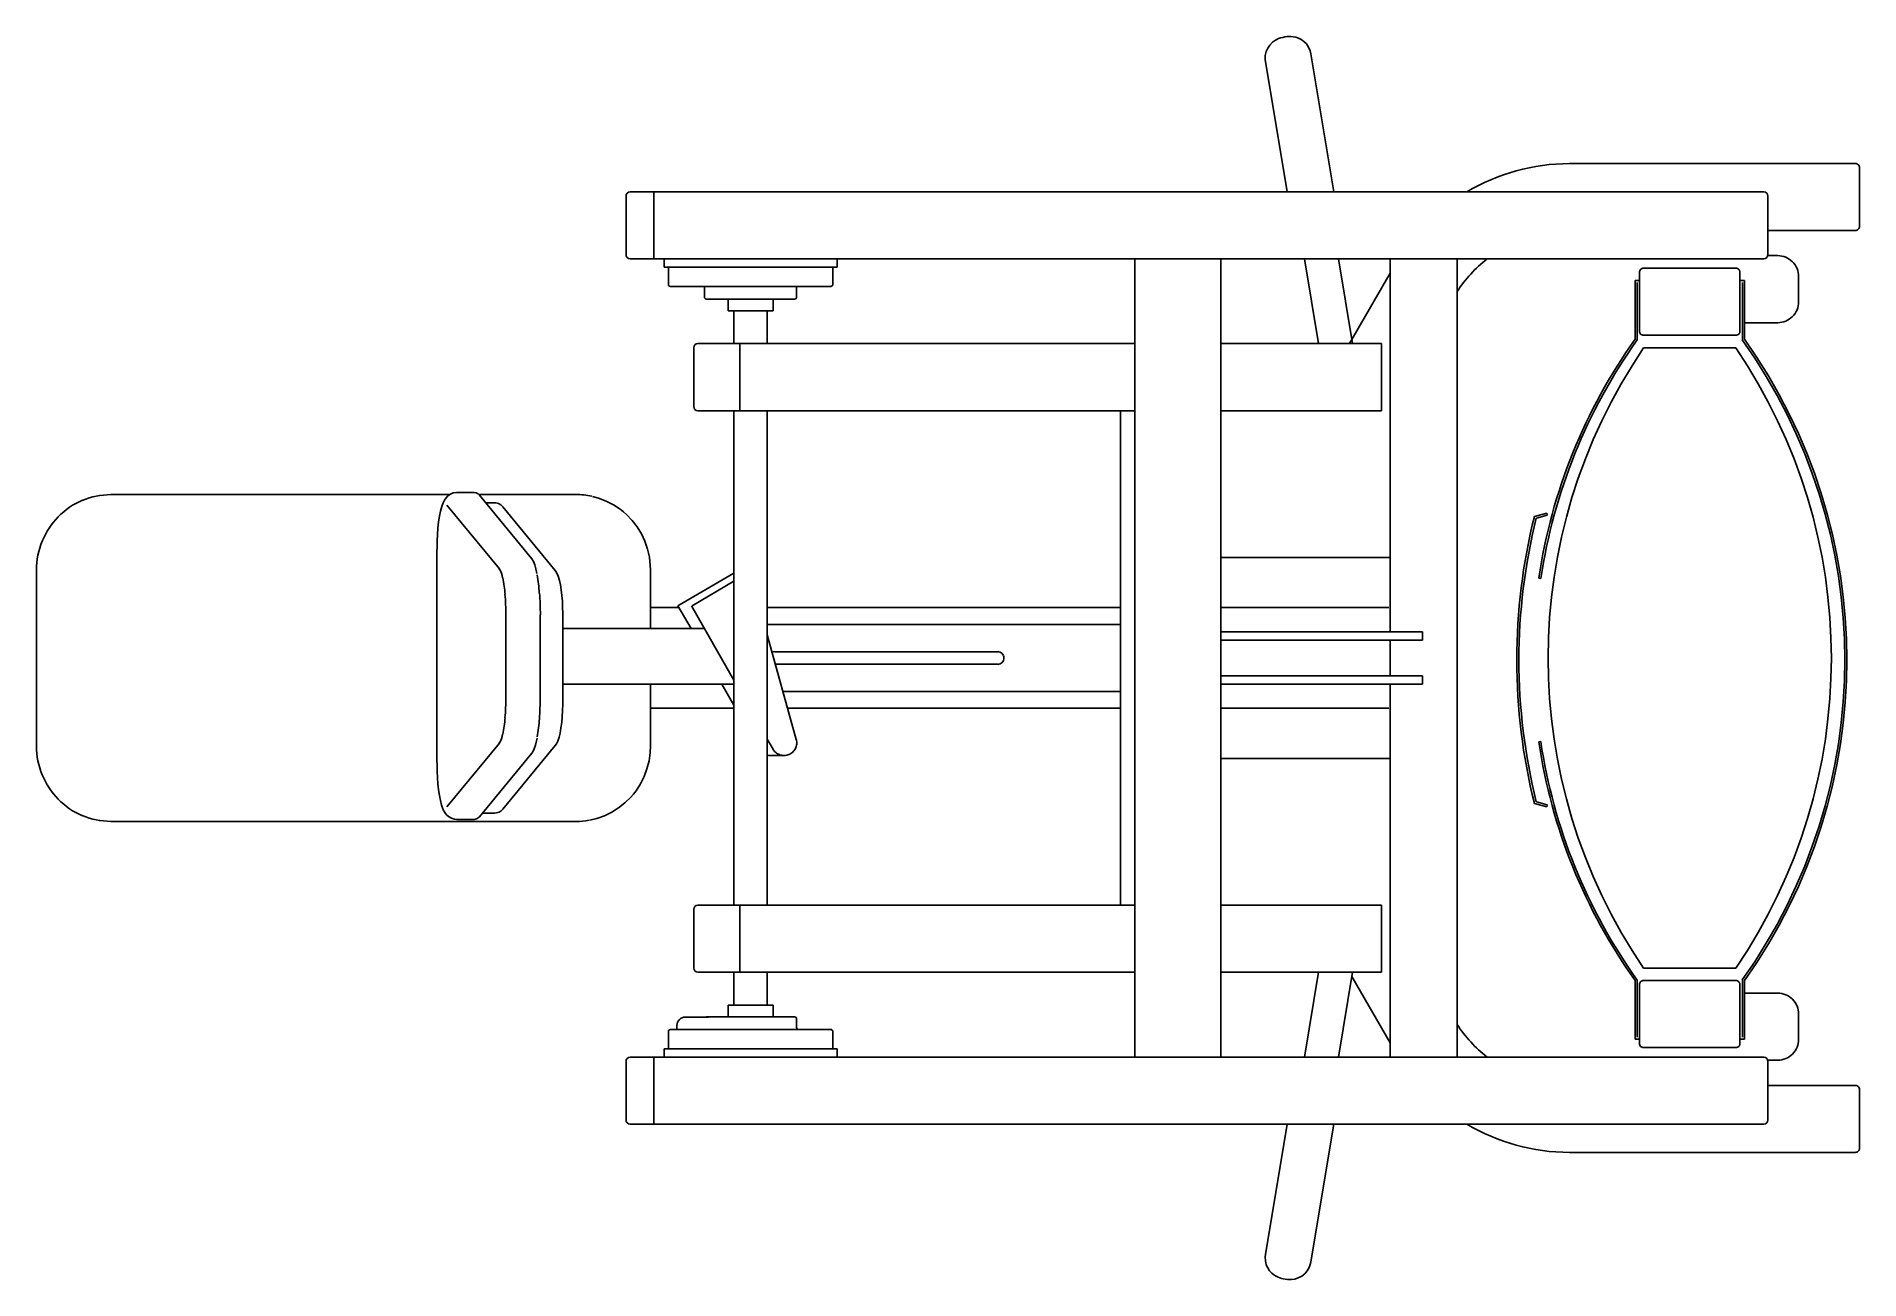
# Model space of a CAD drawing. Header units: millimetres. Extents: x 1376.73 to 1377.82, y 2696.45 to 2697.19.
import ezdxf

# ---------------------------------------------------------------- set-up
doc = ezdxf.new("R2010")
doc.units = ezdxf.units.MM
doc.header["$LTSCALE"] = 10
doc.layers.add('Equipam_fitness', color=1, linetype='Continuous')

msp = doc.modelspace()

# ---------------------------------------------------------------- linework, layer by layer
at = {"layer": 'Equipam_fitness'}
for p, q in [((1377.4694, 2697.1823), (1377.4684, 2697.1802)), ((1377.4706, 2697.1841), (1377.4694, 2697.1823)), ((1377.4722, 2697.1858), (1377.4706, 2697.1841)), ((1377.4739, 2697.1871), (1377.4722, 2697.1858)), ((1377.4757, 2697.188), (1377.4739, 2697.1871)), ((1377.4769, 2697.1884), (1377.4757, 2697.188)), ((1377.4783, 2697.1887), (1377.4769, 2697.1884)), ((1377.4796, 2697.189), (1377.4783, 2697.1887)), ((1377.481, 2697.1892), (1377.4796, 2697.189)), ((1377.482, 2697.1893), (1377.481, 2697.1892)), ((1377.4822, 2697.1893), (1377.482, 2697.1893)), ((1377.4833, 2697.1893), (1377.4822, 2697.1893)), ((1377.4846, 2697.1891), (1377.4833, 2697.1893)), ((1377.4861, 2697.1888), (1377.4846, 2697.1891)), ((1377.4877, 2697.1883), (1377.4861, 2697.1888)), ((1377.4893, 2697.1874), (1377.4877, 2697.1883)), ((1377.4909, 2697.1863), (1377.4893, 2697.1874)), ((1377.4924, 2697.1848), (1377.4909, 2697.1863)), ((1377.4937, 2697.1829), (1377.4924, 2697.1848)), ((1377.4947, 2697.1807), (1377.4937, 2697.1829)), ((1377.4684, 2697.1802), (1377.4679, 2697.1779)), ((1377.4679, 2697.1779), (1377.4679, 2697.1754)), ((1377.4679, 2697.1754), (1377.468, 2697.1743)), ((1377.468, 2697.1743), (1377.4809, 2697.0966)), ((1377.4951, 2697.1788), (1377.4947, 2697.1807)), ((1377.5088, 2697.0966), (1377.4951, 2697.1788)), ((1377.6494, 2697.1135), (1377.8199, 2697.1135)), ((1377.8224, 2697.111), (1377.8224, 2697.076)), ((1377.089, 2697.0966), (1377.101, 2697.0966)), ((1377.101, 2697.0966), (1377.1022, 2697.0966)), ((1377.1022, 2697.0966), (1377.101, 2697.0966)), ((1377.1031, 2697.0966), (1377.1022, 2697.0966)), ((1377.1031, 2697.0966), (1377.765, 2697.0966)), ((1377.1031, 2697.0566), (1377.1031, 2697.0966)), ((1377.765, 2697.0966), (1377.7653, 2697.0966)), ((1377.0865, 2697.0941), (1377.0865, 2697.0591)), ((1377.7678, 2697.0591), (1377.7678, 2697.0941)), ((1377.7911, 2697.0735), (1377.7678, 2697.0735)), ((1377.8199, 2697.0735), (1377.7678, 2697.0735)), ((1377.101, 2697.0566), (1377.089, 2697.0566)), ((1377.1022, 2697.0566), (1377.101, 2697.0566)), ((1377.101, 2697.0566), (1377.1022, 2697.0566)), ((1377.1022, 2697.0566), (1377.1031, 2697.0566)), ((1377.1031, 2697.0566), (1377.765, 2697.0566)), ((1377.1093, 2697.0566), (1377.1093, 2697.0516)), ((1377.2124, 2697.0516), (1377.2124, 2697.0566)), ((1377.3901, 2697.0566), (1377.3901, 2696.5803)), ((1377.4038, 2697.0566), (1377.4414, 2697.0566)), ((1377.4414, 2697.0566), (1377.4414, 2696.5803)), ((1377.4913, 2697.0566), (1377.4997, 2697.006)), ((1377.52, 2697.006), (1377.5116, 2697.0566)), ((1377.5424, 2697.0566), (1377.5424, 2696.8341)), ((1377.5824, 2697.0566), (1377.5824, 2696.5803)), ((1377.7653, 2697.0566), (1377.765, 2697.0566)), ((1377.7736, 2697.0585), (1377.7677, 2697.0585)), ((1377.1093, 2697.0516), (1377.1185, 2697.0516)), ((1377.1118, 2697.0516), (1377.1118, 2697.0413)), ((1377.1185, 2697.0516), (1377.2107, 2697.0516)), ((1377.2099, 2697.0413), (1377.2099, 2697.0516)), ((1377.2107, 2697.0516), (1377.2124, 2697.0516)), ((1377.5424, 2697.0481), (1377.5181, 2697.006)), ((1377.6885, 2697.0436), (1377.6911, 2697.0436)), ((1377.6885, 2697.0086), (1377.6885, 2697.0436)), ((1377.6898, 2697.0424), (1377.6898, 2697.0082)), ((1377.6911, 2697.0135), (1377.6911, 2697.0485)), ((1377.6936, 2697.051), (1377.7486, 2697.051)), ((1377.7511, 2697.0485), (1377.7511, 2697.0135)), ((1377.7511, 2697.0436), (1377.7537, 2697.0436)), ((1377.7525, 2697.0424), (1377.7525, 2697.0082)), ((1377.7537, 2697.0436), (1377.7537, 2697.0086)), ((1377.7861, 2697.031), (1377.7861, 2697.046)), ((1377.113, 2697.0401), (1377.2087, 2697.0401)), ((1377.1334, 2697.0401), (1377.1334, 2697.0333)), ((1377.1345, 2697.0326), (1377.1871, 2697.0326)), ((1377.1475, 2697.0326), (1377.1475, 2697.0256)), ((1377.1742, 2697.0256), (1377.1742, 2697.0326)), ((1377.1883, 2697.0338), (1377.1883, 2697.0401)), ((1377.1475, 2697.0256), (1377.1742, 2697.0256)), ((1377.1508, 2697.0256), (1377.1508, 2697.006)), ((1377.1708, 2697.006), (1377.1708, 2697.0256)), ((1377.7486, 2697.011), (1377.6936, 2697.011)), ((1377.7511, 2697.0185), (1377.7511, 2697.0185)), ((1377.7537, 2697.0185), (1377.7736, 2697.0185)), ((1377.1269, 2697.0035), (1377.1269, 2696.9685)), ((1377.1294, 2697.006), (1377.1519, 2697.006)), ((1377.1519, 2697.006), (1377.1529, 2697.006)), ((1377.1529, 2697.006), (1377.1519, 2697.006)), ((1377.1545, 2697.006), (1377.1529, 2697.006)), ((1377.1545, 2697.006), (1377.1545, 2696.966)), ((1377.1545, 2696.966), (1377.1545, 2697.006)), ((1377.3901, 2697.006), (1377.1545, 2697.006)), ((1377.4414, 2697.006), (1377.4761, 2697.006)), ((1377.5373, 2697.006), (1377.4414, 2697.006)), ((1377.5373, 2696.966), (1377.5373, 2697.006)), ((1377.7486, 2697.0035), (1377.6936, 2697.0035)), ((1377.1519, 2696.966), (1377.1294, 2696.966)), ((1377.1508, 2696.966), (1377.1508, 2696.671)), ((1377.1529, 2696.966), (1377.1519, 2696.966)), ((1377.1519, 2696.966), (1377.1529, 2696.966)), ((1377.1529, 2696.966), (1377.1545, 2696.966)), ((1377.3901, 2696.966), (1377.1545, 2696.966)), ((1377.1708, 2696.671), (1377.1708, 2696.966)), ((1377.3816, 2696.966), (1377.3816, 2696.671)), ((1377.4414, 2696.966), (1377.5373, 2696.966)), ((1376.7791, 2696.916), (1376.781, 2696.916)), ((1376.781, 2696.916), (1376.9814, 2696.916)), ((1376.9774, 2696.9111), (1376.9766, 2696.9088)), ((1376.9783, 2696.9127), (1376.9774, 2696.9111)), ((1376.9792, 2696.914), (1376.9783, 2696.9127)), ((1376.9803, 2696.9152), (1376.9792, 2696.914)), ((1376.9817, 2696.9161), (1376.9803, 2696.9152)), ((1376.9833, 2696.9169), (1376.9817, 2696.9161)), ((1376.9853, 2696.9172), (1376.9833, 2696.9169)), ((1376.9856, 2696.9172), (1376.9853, 2696.9172)), ((1376.9959, 2696.9172), (1376.9856, 2696.9172)), ((1376.996, 2696.9172), (1376.9958, 2696.9172)), ((1376.9972, 2696.9169), (1376.996, 2696.9172)), ((1376.9983, 2696.9163), (1376.9972, 2696.9169)), ((1376.999, 2696.9156), (1376.9983, 2696.9163)), ((1376.9987, 2696.916), (1377.0567, 2696.916)), ((1377.0303, 2696.8776), (1376.999, 2696.9156)), ((1377.0083, 2696.911), (1377.0028, 2696.911)), ((1377.0089, 2696.911), (1377.0082, 2696.911)), ((1377.0105, 2696.9106), (1377.0089, 2696.911)), ((1377.0119, 2696.9098), (1377.0105, 2696.9106)), ((1377.0701, 2696.9138), (1377.0665, 2696.9149)), ((1377.0747, 2696.9121), (1377.0701, 2696.9138)), ((1377.079, 2696.9099), (1377.0747, 2696.9121)), ((1376.9747, 2696.8996), (1376.9743, 2696.896)), ((1376.9753, 2696.9031), (1376.9747, 2696.8996)), ((1376.9758, 2696.906), (1376.9753, 2696.9031)), ((1376.9766, 2696.9088), (1376.9758, 2696.906)), ((1377.011, 2696.8716), (1376.9797, 2696.9096)), ((1377.013, 2696.9086), (1377.0119, 2696.9098)), ((1377.0443, 2696.8707), (1377.013, 2696.9086)), ((1377.083, 2696.9072), (1377.079, 2696.9099)), ((1377.0851, 2696.9056), (1377.083, 2696.9072)), ((1377.0868, 2696.9041), (1377.0851, 2696.9056)), ((1377.0902, 2696.9005), (1377.0868, 2696.9041)), ((1377.0932, 2696.8967), (1377.0902, 2696.9005)), ((1377.6285, 2696.9029), (1377.6358, 2696.9049)), ((1377.6361, 2696.9036), (1377.6296, 2696.9019)), ((1377.6358, 2696.9049), (1377.6361, 2696.9036)), ((1376.9741, 2696.8922), (1376.9739, 2696.8883)), ((1376.9743, 2696.896), (1376.9741, 2696.8922)), ((1377.0957, 2696.8925), (1377.0932, 2696.8967)), ((1377.0978, 2696.8881), (1377.0957, 2696.8925)), ((1376.9738, 2696.8843), (1376.9737, 2696.8822)), ((1376.9737, 2696.8822), (1376.9737, 2696.7571)), ((1376.9739, 2696.8883), (1376.9738, 2696.8843)), ((1377.0994, 2696.8834), (1377.0978, 2696.8881)), ((1377.1005, 2696.8786), (1377.0994, 2696.8834)), ((1377.101, 2696.8737), (1377.1005, 2696.8786)), ((1377.4414, 2696.8785), (1377.5424, 2696.8785)), ((1376.7348, 2696.871), (1376.7348, 2696.871)), ((1376.7348, 2696.871), (1376.7348, 2696.766)), ((1377.0313, 2696.876), (1377.0303, 2696.8776)), ((1377.0321, 2696.874), (1377.0313, 2696.876)), ((1377.0328, 2696.8716), (1377.0321, 2696.874)), ((1377.0334, 2696.8689), (1377.0328, 2696.8716)), ((1377.0334, 2696.8688), (1377.0334, 2696.8689)), ((1377.0451, 2696.8695), (1377.0443, 2696.8707)), ((1377.0461, 2696.8672), (1377.0451, 2696.8695)), ((1377.0468, 2696.8647), (1377.0461, 2696.8672)), ((1377.1011, 2696.871), (1377.101, 2696.8737)), ((1377.1011, 2696.836), (1377.1011, 2696.871)), ((1377.1508, 2696.8691), (1377.1175, 2696.8496)), ((1377.0474, 2696.8621), (1377.0468, 2696.8647)), ((1377.0479, 2696.8591), (1377.0474, 2696.8621)), ((1377.0483, 2696.8558), (1377.0479, 2696.8591)), ((1377.1508, 2696.8642), (1377.126, 2696.8496)), ((1377.6323, 2696.8659), (1377.631, 2696.8661)), ((1377.0486, 2696.8524), (1377.0483, 2696.8558)), ((1377.0487, 2696.8487), (1377.0486, 2696.8524)), ((1377.0488, 2696.845), (1377.0487, 2696.8487)), ((1377.1011, 2696.8485), (1377.1178, 2696.8485)), ((1377.1253, 2696.836), (1377.1175, 2696.8496)), ((1377.1508, 2696.8052), (1377.1256, 2696.8496)), ((1377.1708, 2696.8485), (1377.3816, 2696.8485)), ((1377.3816, 2696.8485), (1377.38, 2696.8485)), ((1377.4414, 2696.8485), (1377.5417, 2696.8485)), ((1377.515, 2696.8485), (1377.4414, 2696.8485)), ((1377.525, 2696.8485), (1377.515, 2696.8485)), ((1377.0148, 2696.7951), (1377.0148, 2696.8442)), ((1377.0353, 2696.7951), (1377.0353, 2696.8442)), ((1377.0489, 2696.843), (1377.0488, 2696.845)), ((1377.0489, 2696.7939), (1377.0489, 2696.843)), ((1377.0489, 2696.836), (1377.05, 2696.836)), ((1377.05, 2696.836), (1377.1333, 2696.836)), ((1377.3816, 2696.8385), (1377.1708, 2696.8385)), ((1377.1708, 2696.8322), (1377.1881, 2696.7699)), ((1377.4414, 2696.8341), (1377.4422, 2696.8341)), ((1377.4414, 2696.8291), (1377.5617, 2696.8291)), ((1377.5617, 2696.8341), (1377.4422, 2696.8341)), ((1377.5424, 2696.8291), (1377.5424, 2696.8078)), ((1377.5617, 2696.8291), (1377.5617, 2696.8341)), ((1377.3083, 2696.8222), (1377.1753, 2696.8222)), ((1377.1757, 2696.8147), (1377.3083, 2696.8147)), ((1377.0489, 2696.8028), (1377.1508, 2696.8028)), ((1377.1011, 2696.766), (1377.1011, 2696.8028)), ((1377.1508, 2696.7903), (1377.1437, 2696.8028)), ((1377.5617, 2696.8078), (1377.4414, 2696.8078)), ((1377.4414, 2696.8028), (1377.5617, 2696.8028)), ((1377.5424, 2696.8028), (1377.5424, 2696.5803)), ((1377.5617, 2696.8028), (1377.5617, 2696.8078)), ((1377.0487, 2696.7871), (1377.0488, 2696.7908)), ((1377.0488, 2696.7908), (1377.0489, 2696.7939)), ((1377.3816, 2696.7985), (1377.1802, 2696.7985)), ((1377.0477, 2696.7767), (1377.0482, 2696.78)), ((1377.0482, 2696.78), (1377.0485, 2696.7834)), ((1377.0485, 2696.7834), (1377.0487, 2696.7871)), ((1377.1011, 2696.7885), (1377.1508, 2696.7885)), ((1377.183, 2696.7885), (1377.3816, 2696.7885)), ((1377.4414, 2696.7885), (1377.515, 2696.7885)), ((1377.515, 2696.7885), (1377.4414, 2696.7885)), ((1377.515, 2696.7885), (1377.5417, 2696.7885)), ((1377.0325, 2696.7664), (1377.0332, 2696.7691)), ((1377.0332, 2696.7691), (1377.0335, 2696.7707)), ((1377.0458, 2696.7689), (1377.0466, 2696.7712)), ((1377.0466, 2696.7712), (1377.0472, 2696.7737)), ((1377.0472, 2696.7737), (1377.0477, 2696.7767)), ((1377.1742, 2696.7641), (1377.1708, 2696.77)), ((1376.9797, 2696.7297), (1377.011, 2696.7677)), ((1376.999, 2696.7237), (1377.0303, 2696.7617)), ((1377.013, 2696.7283), (1377.0443, 2696.7662)), ((1377.0303, 2696.7617), (1377.0309, 2696.7625)), ((1377.0309, 2696.7625), (1377.0318, 2696.7643)), ((1377.0318, 2696.7643), (1377.0325, 2696.7664)), ((1377.0443, 2696.7662), (1377.045, 2696.7673)), ((1377.045, 2696.7673), (1377.0458, 2696.7689)), ((1377.1003, 2696.7571), (1377.101, 2696.7619)), ((1377.101, 2696.7619), (1377.1011, 2696.766)), ((1377.1721, 2696.7603), (1377.1726, 2696.7603)), ((1377.1726, 2696.7603), (1377.1806, 2696.7603)), ((1377.1806, 2696.7603), (1377.181, 2696.7603)), ((1377.5424, 2696.7585), (1377.4414, 2696.7585)), ((1377.6323, 2696.7686), (1377.631, 2696.7685)), ((1376.9737, 2696.7571), (1376.9738, 2696.7549)), ((1376.9738, 2696.7549), (1376.9739, 2696.7509)), ((1376.9739, 2696.7509), (1376.9741, 2696.747)), ((1377.0951, 2696.7433), (1377.0973, 2696.7477)), ((1377.0973, 2696.7477), (1377.099, 2696.7523)), ((1377.099, 2696.7523), (1377.1003, 2696.7571)), ((1376.9741, 2696.747), (1376.9743, 2696.7433)), ((1376.9743, 2696.7433), (1376.9747, 2696.7398)), ((1376.9747, 2696.7398), (1376.9752, 2696.7365)), ((1376.9752, 2696.7365), (1376.9758, 2696.7334)), ((1377.0894, 2696.7355), (1377.091, 2696.7373)), ((1377.091, 2696.7373), (1377.0925, 2696.7392)), ((1377.0925, 2696.7392), (1377.0951, 2696.7433)), ((1376.9758, 2696.7334), (1376.9765, 2696.7306)), ((1376.9765, 2696.7306), (1376.9775, 2696.7279)), ((1376.9775, 2696.7279), (1376.9784, 2696.7263)), ((1376.9784, 2696.7263), (1376.9794, 2696.7249)), ((1377.0009, 2696.7259), (1377.0083, 2696.7259)), ((1377.0083, 2696.7259), (1377.0093, 2696.726)), ((1377.0093, 2696.726), (1377.0109, 2696.7265)), ((1377.0109, 2696.7265), (1377.0121, 2696.7273)), ((1377.0121, 2696.7273), (1377.013, 2696.7283)), ((1377.0736, 2696.7243), (1377.078, 2696.7264)), ((1377.078, 2696.7264), (1377.0821, 2696.729)), ((1377.0821, 2696.729), (1377.0859, 2696.732)), ((1377.0859, 2696.732), (1377.0894, 2696.7355)), ((1377.6358, 2696.7297), (1377.6285, 2696.7317)), ((1377.6296, 2696.7327), (1377.6361, 2696.7309)), ((1377.6361, 2696.7309), (1377.6358, 2696.7297)), ((1376.781, 2696.721), (1376.7791, 2696.721)), ((1377.0567, 2696.721), (1376.781, 2696.721)), ((1376.9794, 2696.7249), (1376.9807, 2696.7238)), ((1376.9807, 2696.7238), (1376.9823, 2696.7228)), ((1376.9823, 2696.7228), (1376.9841, 2696.7222)), ((1376.9841, 2696.7222), (1376.9856, 2696.7221)), ((1376.9856, 2696.7221), (1376.9959, 2696.7221)), ((1376.9959, 2696.7221), (1376.9961, 2696.7221)), ((1376.9961, 2696.7221), (1376.9974, 2696.7224)), ((1376.9974, 2696.7224), (1376.9984, 2696.723)), ((1376.9984, 2696.723), (1376.999, 2696.7237)), ((1377.0649, 2696.7217), (1377.069, 2696.7227)), ((1377.069, 2696.7227), (1377.0736, 2696.7243)), ((1377.1269, 2696.6685), (1377.1269, 2696.6335)), ((1377.1294, 2696.671), (1377.1519, 2696.671)), ((1377.1519, 2696.671), (1377.1529, 2696.671)), ((1377.1529, 2696.671), (1377.1519, 2696.671)), ((1377.1545, 2696.671), (1377.1529, 2696.671)), ((1377.1545, 2696.631), (1377.1545, 2696.671)), ((1377.1545, 2696.671), (1377.1545, 2696.631)), ((1377.3901, 2696.671), (1377.1545, 2696.671)), ((1377.5373, 2696.671), (1377.4414, 2696.671)), ((1377.5373, 2696.631), (1377.5373, 2696.671)), ((1377.1519, 2696.631), (1377.1294, 2696.631)), ((1377.1508, 2696.631), (1377.1508, 2696.6113)), ((1377.1529, 2696.631), (1377.1519, 2696.631)), ((1377.1519, 2696.631), (1377.1529, 2696.631)), ((1377.1529, 2696.631), (1377.1545, 2696.631)), ((1377.3901, 2696.631), (1377.1545, 2696.631)), ((1377.1708, 2696.6113), (1377.1708, 2696.631)), ((1377.4761, 2696.631), (1377.4414, 2696.631)), ((1377.4414, 2696.631), (1377.5373, 2696.631)), ((1377.4997, 2696.631), (1377.4913, 2696.5803)), ((1377.5116, 2696.5803), (1377.52, 2696.631)), ((1377.5424, 2696.5888), (1377.5195, 2696.6284)), ((1377.6936, 2696.6335), (1377.7486, 2696.6335)), ((1377.6885, 2696.626), (1377.6885, 2696.591)), ((1377.6898, 2696.5922), (1377.6898, 2696.6264)), ((1377.6911, 2696.5885), (1377.6911, 2696.6235)), ((1377.6936, 2696.626), (1377.7486, 2696.626)), ((1377.7511, 2696.6235), (1377.7511, 2696.5885)), ((1377.7525, 2696.6264), (1377.7525, 2696.5922)), ((1377.7537, 2696.626), (1377.7537, 2696.591)), ((1377.7736, 2696.6185), (1377.7537, 2696.6185)), ((1377.1742, 2696.6113), (1377.1475, 2696.6113)), ((1377.1475, 2696.6113), (1377.1475, 2696.6043)), ((1377.1742, 2696.6043), (1377.1742, 2696.6113)), ((1377.7861, 2696.591), (1377.7861, 2696.606)), ((1377.1118, 2696.5956), (1377.1118, 2696.5853)), ((1377.2083, 2696.5968), (1377.113, 2696.5968)), ((1377.1169, 2696.5992), (1377.1169, 2696.5968)), ((1377.1219, 2696.6042), (1377.1357, 2696.6042)), ((1377.1871, 2696.6043), (1377.1345, 2696.6043)), ((1377.1883, 2696.598), (1377.1883, 2696.6031)), ((1377.2083, 2696.5968), (1377.2093, 2696.5968)), ((1377.2093, 2696.5968), (1377.2093, 2696.5968)), ((1377.2099, 2696.5853), (1377.2099, 2696.5956)), ((1377.1093, 2696.5853), (1377.1185, 2696.5853)), ((1377.1093, 2696.5853), (1377.1093, 2696.5803)), ((1377.1185, 2696.5853), (1377.2107, 2696.5853)), ((1377.2107, 2696.5853), (1377.2124, 2696.5853)), ((1377.2124, 2696.5803), (1377.2124, 2696.5853)), ((1377.6885, 2696.591), (1377.6911, 2696.591)), ((1377.7486, 2696.586), (1377.6936, 2696.586)), ((1377.7537, 2696.591), (1377.7511, 2696.591)), ((1377.0865, 2696.5778), (1377.0865, 2696.5428)), ((1377.1329, 2696.5803), (1377.089, 2696.5803)), ((1377.1031, 2696.5778), (1377.1031, 2696.5803)), ((1377.1031, 2696.5428), (1377.1031, 2696.5778)), ((1377.1031, 2696.5778), (1377.1031, 2696.5403)), ((1377.1329, 2696.5803), (1377.2024, 2696.5803)), ((1377.2024, 2696.5803), (1377.4038, 2696.5803)), ((1377.4038, 2696.5803), (1377.4414, 2696.5803)), ((1377.4038, 2696.5803), (1377.4414, 2696.5803)), ((1377.4414, 2696.5803), (1377.765, 2696.5803)), ((1377.765, 2696.5803), (1377.7653, 2696.5803)), ((1377.7677, 2696.5785), (1377.7736, 2696.5785)), ((1377.7678, 2696.5428), (1377.7678, 2696.5778)), ((1377.7911, 2696.5635), (1377.7678, 2696.5635)), ((1377.7678, 2696.5635), (1377.8199, 2696.5635)), ((1377.8224, 2696.561), (1377.8224, 2696.526)), ((1377.101, 2696.5403), (1377.089, 2696.5403)), ((1377.1022, 2696.5403), (1377.101, 2696.5403)), ((1377.101, 2696.5403), (1377.1022, 2696.5403)), ((1377.1022, 2696.5403), (1377.1031, 2696.5403)), ((1377.1031, 2696.5403), (1377.765, 2696.5403)), ((1377.4809, 2696.5403), (1377.468, 2696.4626)), ((1377.4951, 2696.4581), (1377.5088, 2696.5403)), ((1377.7653, 2696.5403), (1377.765, 2696.5403)), ((1377.8199, 2696.5235), (1377.6494, 2696.5235)), ((1377.468, 2696.4626), (1377.4678, 2696.4612)), ((1377.4678, 2696.4612), (1377.468, 2696.4588)), ((1377.468, 2696.4588), (1377.4685, 2696.4565)), ((1377.4685, 2696.4565), (1377.4694, 2696.4546)), ((1377.4694, 2696.4546), (1377.4705, 2696.4529)), ((1377.4929, 2696.4528), (1377.4941, 2696.4549)), ((1377.4941, 2696.4549), (1377.4949, 2696.4572)), ((1377.4949, 2696.4572), (1377.4951, 2696.4581)), ((1377.4705, 2696.4529), (1377.4717, 2696.4515)), ((1377.4717, 2696.4515), (1377.473, 2696.4504)), ((1377.473, 2696.4504), (1377.4743, 2696.4496)), ((1377.4743, 2696.4496), (1377.4755, 2696.449)), ((1377.4755, 2696.449), (1377.4766, 2696.4486)), ((1377.4766, 2696.4486), (1377.4776, 2696.4483)), ((1377.4776, 2696.4483), (1377.4786, 2696.4481)), ((1377.4786, 2696.4481), (1377.4798, 2696.4479)), ((1377.4798, 2696.4479), (1377.4812, 2696.4477)), ((1377.4812, 2696.4477), (1377.4823, 2696.4476)), ((1377.4823, 2696.4476), (1377.4836, 2696.4477)), ((1377.4836, 2696.4477), (1377.4856, 2696.4479)), ((1377.4856, 2696.4479), (1377.4876, 2696.4486)), ((1377.4876, 2696.4486), (1377.4897, 2696.4497)), ((1377.4897, 2696.4497), (1377.4914, 2696.451)), ((1377.4914, 2696.451), (1377.4929, 2696.4528))]:
    msp.add_line(p, q, dxfattribs=at)
for centre, radius, start, end in [((1377.6494, 2696.9934), 0.12, 90.0001, 120.7534), ((1377.8199, 2697.111), 0.0025, 359.9925, 90.0107), ((1377.089, 2697.0941), 0.0025, 90.0026, 179.9974), ((1377.7653, 2697.0941), 0.0025, 0.0026, 89.9974), ((1377.8199, 2697.076), 0.0025, 269.9893, 0.0075), ((1377.089, 2697.0591), 0.0025, 180.0026, 269.9974), ((1377.6494, 2696.9934), 0.08, 127.9021, 146.9163), ((1377.7653, 2697.0591), 0.0025, 270.0026, 359.9974), ((1377.7736, 2697.046), 0.0125, 359.9999, 90), ((1377.113, 2697.0413), 0.0012, 179.9905, 270.0217), ((1377.2087, 2697.0413), 0.0012, 269.9783, 0.0095), ((1377.6936, 2697.0485), 0.0025, 89.9928, 180.0026), ((1377.7486, 2697.0485), 0.0025, 359.9974, 90.0072), ((1377.1345, 2697.0338), 0.0012, 205.423, 269.9895), ((1377.1871, 2697.0338), 0.0012, 269.9912, 0.0197), ((1377.7736, 2697.031), 0.0125, 270, 0.0001), ((1377.9574, 2696.8173), 0.33, 144.5624, 171.4882), ((1377.9574, 2696.8173), 0.3287, 144.4922, 171.489), ((1377.6936, 2697.0135), 0.0025, 179.9974, 270.0072), ((1377.7486, 2697.0135), 0.0025, 269.9928, 0.0026), ((1377.4849, 2696.8173), 0.3287, 324.4917, 35.5083), ((1377.4849, 2696.8173), 0.33, 324.562, 35.438), ((1377.1294, 2697.0035), 0.0025, 90.0026, 179.9974), ((1377.9654, 2696.8184), 0.3288, 145.7602, 214.2398), ((1377.4768, 2696.8184), 0.3288, 325.7602, 34.2398), ((1377.1294, 2696.9685), 0.0025, 180.0026, 269.9974), ((1376.7794, 2696.8717), 0.0443, 112.8431, 135.4697), ((1376.7791, 2696.8722), 0.0437, 90.0133, 112.825), ((1377.0567, 2696.8723), 0.0437, 77.6819, 89.9986), ((1376.7799, 2696.8712), 0.045, 135.469, 157.8389), ((1377.9693, 2696.8173), 0.3514, 165.897, 194.103), ((1377.9693, 2696.8173), 0.3501, 166.0179, 193.9821), ((1376.7804, 2696.871), 0.0456, 157.8208, 180.0123), ((1377.0008, 2696.8648), 0.0122, 7.0388, 33.9242), ((1376.9351, 2696.8504), 0.0999, 3.8869, 10.1408), ((1376.941, 2696.8511), 0.0736, 4.1619, 11.8692), ((1376.8694, 2696.8445), 0.1454, 359.8748, 4.7215), ((1376.8633, 2696.8445), 0.1721, 359.9091, 4.2362), ((1377.1753, 2696.8186), 0.00365, 90.0196, 116.308), ((1377.3083, 2696.8186), 0.00365, 67.1751, 89.9869), ((1377.3083, 2696.8183), 0.00365, 270.0131, 292.8249), ((1377.3083, 2696.8185), 0.00369, 44.5303, 67.157), ((1377.3083, 2696.8184), 0.00369, 292.843, 315.4697), ((1377.3082, 2696.8185), 0.00375, 22.1611, 44.531), ((1377.3082, 2696.8184), 0.00375, 315.469, 337.8389), ((1377.3082, 2696.8184), 0.0038, 359.9876, 22.1791), ((1377.3082, 2696.8184), 0.0038, 337.8209, 0.0124), ((1376.8694, 2696.7947), 0.1454, 355.2785, 0.1252), ((1376.8631, 2696.7948), 0.1722, 355.7911, 0.0892), ((1376.941, 2696.7881), 0.0736, 348.1308, 355.8381), ((1376.9343, 2696.789), 0.1008, 349.95, 356.131), ((1377.0008, 2696.7745), 0.0122, 326.0758, 352.9612), ((1377.1808, 2696.7678), 0.00761, 354.6763, 15.517), ((1376.7804, 2696.7659), 0.0456, 179.9877, 202.1792), ((1377.1721, 2696.7676), 0.00728, 259.6925, 269.999), ((1377.1807, 2696.7678), 0.00747, 209.5957, 229.5416), ((1377.1807, 2696.7678), 0.00747, 209.5957, 229.5416), ((1377.1806, 2696.7677), 0.00736, 229.5443, 249.6932), ((1377.1806, 2696.7677), 0.00736, 229.5443, 249.6932), ((1377.1806, 2696.7676), 0.00729, 249.7072, 269.9908), ((1377.1806, 2696.7676), 0.00729, 249.7072, 269.9908), ((1377.181, 2696.7676), 0.00729, 270.011, 291.4578), ((1377.181, 2696.7677), 0.00737, 291.4736, 312.7637), ((1377.1809, 2696.7678), 0.00749, 312.7651, 333.8272), ((1377.1808, 2696.7678), 0.00759, 333.8143, 354.6967), ((1377.9574, 2696.8173), 0.33, 188.5117, 215.4376), ((1377.9574, 2696.8173), 0.3288, 188.5115, 215.5074), ((1376.7799, 2696.7657), 0.045, 202.1611, 224.531), ((1376.7794, 2696.7652), 0.0443, 224.5303, 247.1569), ((1376.7791, 2696.7647), 0.0437, 247.175, 269.9867), ((1377.0567, 2696.7646), 0.0437, 270.0016, 280.2847), ((1377.1294, 2696.6685), 0.0025, 90.0026, 179.9974), ((1377.1294, 2696.6335), 0.0025, 180.0026, 269.9974), ((1377.6936, 2696.6235), 0.0025, 89.9928, 180.0026), ((1377.7486, 2696.6235), 0.0025, 359.9974, 90.0072), ((1377.7736, 2696.606), 0.0125, 359.9999, 90), ((1377.113, 2696.5956), 0.0012, 90.0069, 179.9931), ((1377.1219, 2696.5992), 0.005, 90.0014, 179.9986), ((1377.1345, 2696.6031), 0.0012, 90.017, 117.9489), ((1377.1871, 2696.6031), 0.0012, 359.972, 90.0091), ((1377.1895, 2696.598), 0.0012, 180.0172, 269.9903), ((1377.2087, 2696.5956), 0.0012, 0.0013, 89.9998), ((1377.6494, 2696.6435), 0.08, 213.0837, 232.0979), ((1377.6936, 2696.5885), 0.0025, 179.9974, 270.0072), ((1377.7486, 2696.5885), 0.0025, 269.9928, 0.0026), ((1377.7736, 2696.591), 0.0125, 270, 0.0001), ((1377.089, 2696.5778), 0.0025, 90.0026, 179.9974), ((1377.7653, 2696.5778), 0.0025, 0.0026, 89.9974), ((1377.8199, 2696.561), 0.0025, 359.9925, 90.0107), ((1377.089, 2696.5428), 0.0025, 180.0026, 269.9974), ((1377.7653, 2696.5428), 0.0025, 270.0026, 359.9974), ((1377.6494, 2696.6435), 0.12, 239.2466, 269.9999), ((1377.8199, 2696.526), 0.0025, 269.9893, 0.0075), ((1377.4682, 2696.4625), 0.000248, 75.9804, 148.7612)]:
    msp.add_arc(centre, radius, start, end, dxfattribs=at)

doc.saveas('drawing.dxf')
